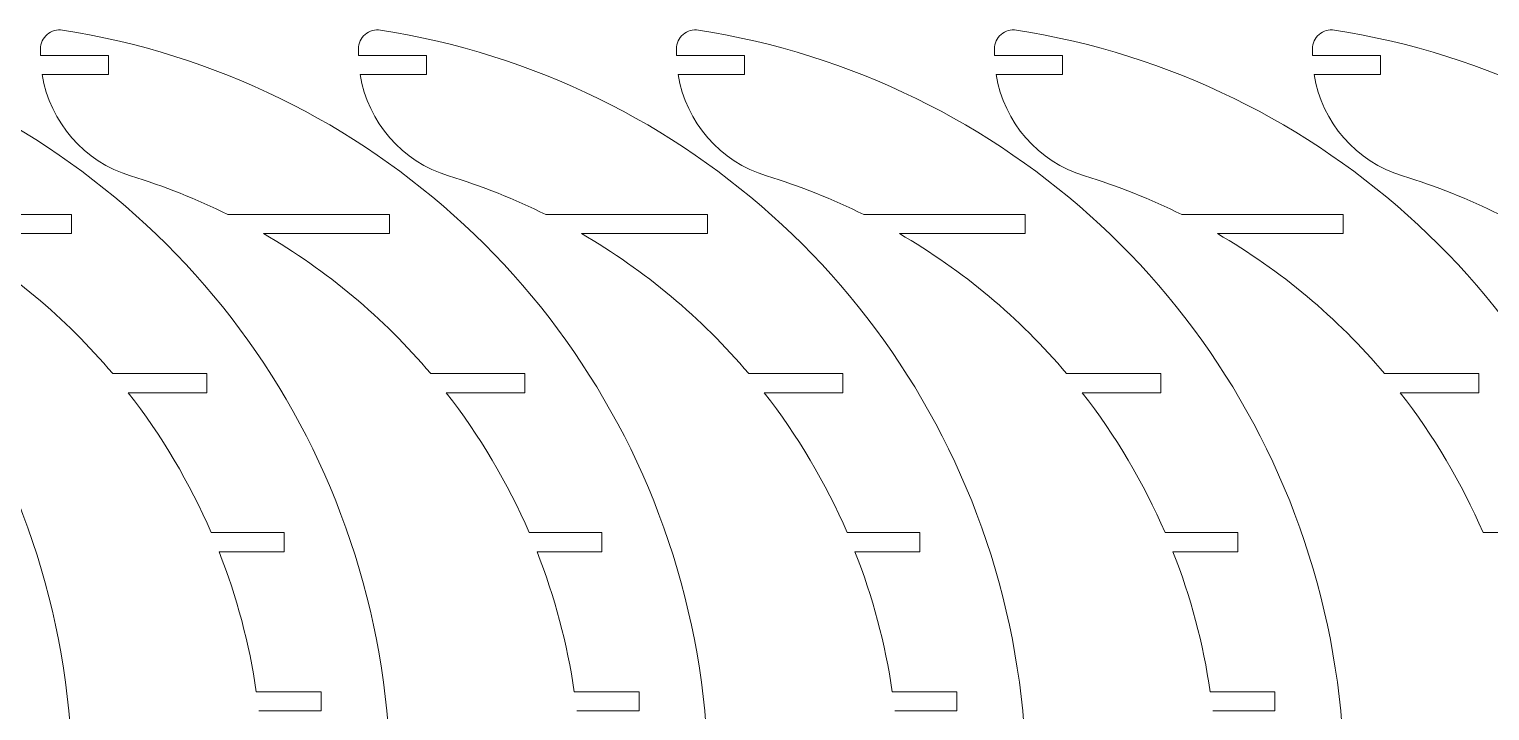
# Model space of a CAD drawing. Header units: millimetres. Extents: x -5830 to -1938, y -580 to 2011.
# Drawn here: x -2377.9 to -2148.2, y 1903.6 to 2010.7 of the extents above; entities that cross this region are included whole.
import ezdxf

# ---------------------------------------------------------------- set-up
doc = ezdxf.new("R2010")
doc.units = ezdxf.units.MM
doc.header["$MEASUREMENT"] = 0
doc.layers.add('layer 1', color=7, linetype='Continuous')

msp = doc.modelspace()

# ---------------------------------------------------------------- linework, layer by layer
at = {"layer": 'layer 1', "lineweight": 9}
for points in [[(-2422.1388, 1793.802), (-2382.1016, 1821.9402), (-2363.1615, 1871.5712), (-2374.2735, 1919.2289), (-2374.2735, 1919.2289), (-2385.3855, 1966.8867), (-2424.3233, 2003.0228), (-2472.6768, 2010.5516)], [(-2422.1388, 1793.802), (-2382.1016, 1821.9402), (-2363.1615, 1871.5712), (-2374.2735, 1919.2289), (-2374.2735, 1919.2289), (-2385.3855, 1966.8867), (-2424.3233, 2003.0228), (-2472.6768, 2010.5516)], [(-2372.1388, 1793.802), (-2332.1016, 1821.9402), (-2313.1615, 1871.5712), (-2324.2735, 1919.2289), (-2324.2735, 1919.2289), (-2335.3855, 1966.8867), (-2374.3233, 2003.0228), (-2422.6767, 2010.5516)], [(-2372.1388, 1793.802), (-2332.1016, 1821.9402), (-2313.1615, 1871.5712), (-2324.2735, 1919.2289), (-2324.2735, 1919.2289), (-2335.3855, 1966.8867), (-2374.3233, 2003.0228), (-2422.6767, 2010.5516)], [(-2372.6773, 2010.5517), (-2373.5431, 2010.6865), (-2374.4246, 2010.4361), (-2375.0902, 2009.8661), (-2375.0902, 2009.8661), (-2375.7557, 2009.2962), (-2376.1388, 2008.4637), (-2376.1388, 2007.5875)], [(-2372.6773, 2010.5517), (-2373.5431, 2010.6865), (-2374.4246, 2010.4361), (-2375.0902, 2009.8661), (-2375.0902, 2009.8661), (-2375.7557, 2009.2962), (-2376.1388, 2008.4637), (-2376.1388, 2007.5875)], [(-2322.1388, 1793.802), (-2282.1016, 1821.9402), (-2263.1615, 1871.5712), (-2274.2735, 1919.2289), (-2274.2735, 1919.2289), (-2285.3855, 1966.8867), (-2324.3233, 2003.0228), (-2372.6767, 2010.5516)], [(-2322.1388, 1793.802), (-2282.1016, 1821.9402), (-2263.1615, 1871.5712), (-2274.2735, 1919.2289), (-2274.2735, 1919.2289), (-2285.3855, 1966.8867), (-2324.3233, 2003.0228), (-2372.6767, 2010.5516)], [(-2322.6773, 2010.5517), (-2323.5431, 2010.6865), (-2324.4246, 2010.4361), (-2325.0902, 2009.8661), (-2325.0902, 2009.8661), (-2325.7557, 2009.2962), (-2326.1388, 2008.4637), (-2326.1388, 2007.5875)], [(-2322.6773, 2010.5517), (-2323.5431, 2010.6865), (-2324.4246, 2010.4361), (-2325.0902, 2009.8661), (-2325.0902, 2009.8661), (-2325.7557, 2009.2962), (-2326.1388, 2008.4637), (-2326.1388, 2007.5875)], [(-2272.1388, 1793.802), (-2232.1016, 1821.9402), (-2213.1615, 1871.5712), (-2224.2735, 1919.2289), (-2224.2735, 1919.2289), (-2235.3855, 1966.8867), (-2274.3233, 2003.0228), (-2322.6767, 2010.5516)], [(-2272.1388, 1793.802), (-2232.1016, 1821.9402), (-2213.1615, 1871.5712), (-2224.2735, 1919.2289), (-2224.2735, 1919.2289), (-2235.3855, 1966.8867), (-2274.3233, 2003.0228), (-2322.6767, 2010.5516)], [(-2272.6773, 2010.5517), (-2273.5431, 2010.6865), (-2274.4246, 2010.4361), (-2275.0902, 2009.8661), (-2275.0902, 2009.8661), (-2275.7557, 2009.2962), (-2276.1388, 2008.4637), (-2276.1388, 2007.5875)], [(-2272.6773, 2010.5517), (-2273.5431, 2010.6865), (-2274.4246, 2010.4361), (-2275.0902, 2009.8661), (-2275.0902, 2009.8661), (-2275.7557, 2009.2962), (-2276.1388, 2008.4637), (-2276.1388, 2007.5875)], [(-2222.1388, 1793.802), (-2182.1016, 1821.9402), (-2163.1615, 1871.5712), (-2174.2735, 1919.2289), (-2174.2735, 1919.2289), (-2185.3855, 1966.8867), (-2224.3233, 2003.0228), (-2272.6767, 2010.5516)], [(-2222.1388, 1793.802), (-2182.1016, 1821.9402), (-2163.1615, 1871.5712), (-2174.2735, 1919.2289), (-2174.2735, 1919.2289), (-2185.3855, 1966.8867), (-2224.3233, 2003.0228), (-2272.6767, 2010.5516)], [(-2222.6773, 2010.5517), (-2223.5431, 2010.6865), (-2224.4246, 2010.4361), (-2225.0902, 2009.8661), (-2225.0902, 2009.8661), (-2225.7557, 2009.2962), (-2226.1388, 2008.4637), (-2226.1388, 2007.5875)], [(-2222.6773, 2010.5517), (-2223.5431, 2010.6865), (-2224.4246, 2010.4361), (-2225.0902, 2009.8661), (-2225.0902, 2009.8661), (-2225.7557, 2009.2962), (-2226.1388, 2008.4637), (-2226.1388, 2007.5875)], [(-2172.1388, 1793.802), (-2132.1016, 1821.9402), (-2113.1615, 1871.5712), (-2124.2735, 1919.2289), (-2124.2735, 1919.2289), (-2135.3855, 1966.8867), (-2174.3233, 2003.0228), (-2222.6767, 2010.5516)], [(-2172.1388, 1793.802), (-2132.1016, 1821.9402), (-2113.1615, 1871.5712), (-2124.2735, 1919.2289), (-2124.2735, 1919.2289), (-2135.3855, 1966.8867), (-2174.3233, 2003.0228), (-2222.6767, 2010.5516)], [(-2172.6773, 2010.5517), (-2173.5431, 2010.6865), (-2174.4246, 2010.4361), (-2175.0902, 2009.8661), (-2175.0902, 2009.8661), (-2175.7557, 2009.2962), (-2176.1388, 2008.4637), (-2176.1388, 2007.5875)], [(-2172.6773, 2010.5517), (-2173.5431, 2010.6865), (-2174.4246, 2010.4361), (-2175.0902, 2009.8661), (-2175.0902, 2009.8661), (-2175.7557, 2009.2962), (-2176.1388, 2008.4637), (-2176.1388, 2007.5875)], [(-2122.1388, 1793.802), (-2082.1016, 1821.9402), (-2063.1615, 1871.5712), (-2074.2735, 1919.2289), (-2074.2735, 1919.2289), (-2085.3855, 1966.8867), (-2124.3233, 2003.0228), (-2172.6767, 2010.5516)], [(-2122.1388, 1793.802), (-2082.1016, 1821.9402), (-2063.1615, 1871.5712), (-2074.2735, 1919.2289), (-2074.2735, 1919.2289), (-2085.3855, 1966.8867), (-2124.3233, 2003.0228), (-2172.6767, 2010.5516)]]:
    msp.add_open_spline(points, degree=3, knots=[0, 0, 0, 0, 0.33333333, 0.33333333, 0.33333333, 0.33333333, 1, 1, 1, 1], dxfattribs=at)
for points in [[(-2376.1388, 2006.7628), (-2376.1388, 2006.7628), (-2376.1388, 2007.5875), (-2376.1388, 2007.5875)], [(-2376.1388, 2006.7628), (-2376.1388, 2006.7628), (-2376.1388, 2007.5875), (-2376.1388, 2007.5875)], [(-2326.1388, 2006.7628), (-2326.1388, 2006.7628), (-2326.1388, 2007.5875), (-2326.1388, 2007.5875)], [(-2326.1388, 2006.7628), (-2326.1388, 2006.7628), (-2326.1388, 2007.5875), (-2326.1388, 2007.5875)], [(-2276.1388, 2006.7628), (-2276.1388, 2006.7628), (-2276.1388, 2007.5875), (-2276.1388, 2007.5875)], [(-2276.1388, 2006.7628), (-2276.1388, 2006.7628), (-2276.1388, 2007.5875), (-2276.1388, 2007.5875)], [(-2226.1388, 2006.7628), (-2226.1388, 2006.7628), (-2226.1388, 2007.5875), (-2226.1388, 2007.5875)], [(-2226.1388, 2006.7628), (-2226.1388, 2006.7628), (-2226.1388, 2007.5875), (-2226.1388, 2007.5875)], [(-2176.1388, 2006.7628), (-2176.1388, 2006.7628), (-2176.1388, 2007.5875), (-2176.1388, 2007.5875)], [(-2176.1388, 2006.7628), (-2176.1388, 2006.7628), (-2176.1388, 2007.5875), (-2176.1388, 2007.5875)], [(-2376.1388, 2006.7628), (-2376.1388, 2006.6924), (-2376.1385, 2006.6221), (-2376.1377, 2006.5517)], [(-2376.1388, 2006.7628), (-2376.1388, 2006.6924), (-2376.1385, 2006.6221), (-2376.1377, 2006.5517)], [(-2365.4541, 2006.5517), (-2365.4541, 2006.5517), (-2376.1377, 2006.5517), (-2376.1377, 2006.5517)], [(-2365.4541, 2006.5517), (-2365.4541, 2006.5517), (-2376.1377, 2006.5517), (-2376.1377, 2006.5517)], [(-2365.4541, 2006.5517), (-2365.4541, 2006.5517), (-2365.4541, 2003.5517), (-2365.4541, 2003.5517)], [(-2365.4541, 2006.5517), (-2365.4541, 2006.5517), (-2365.4541, 2003.5517), (-2365.4541, 2003.5517)], [(-2326.1388, 2006.7628), (-2326.1388, 2006.6924), (-2326.1385, 2006.6221), (-2326.1377, 2006.5517)], [(-2326.1388, 2006.7628), (-2326.1388, 2006.6924), (-2326.1385, 2006.6221), (-2326.1377, 2006.5517)], [(-2315.4541, 2006.5517), (-2315.4541, 2006.5517), (-2326.1377, 2006.5517), (-2326.1377, 2006.5517)], [(-2315.4541, 2006.5517), (-2315.4541, 2006.5517), (-2326.1377, 2006.5517), (-2326.1377, 2006.5517)], [(-2315.4541, 2006.5517), (-2315.4541, 2006.5517), (-2315.4541, 2003.5517), (-2315.4541, 2003.5517)], [(-2315.4541, 2006.5517), (-2315.4541, 2006.5517), (-2315.4541, 2003.5517), (-2315.4541, 2003.5517)], [(-2276.1388, 2006.7628), (-2276.1388, 2006.6924), (-2276.1385, 2006.6221), (-2276.1377, 2006.5517)], [(-2276.1388, 2006.7628), (-2276.1388, 2006.6924), (-2276.1385, 2006.6221), (-2276.1377, 2006.5517)], [(-2265.4541, 2006.5517), (-2265.4541, 2006.5517), (-2276.1377, 2006.5517), (-2276.1377, 2006.5517)], [(-2265.4541, 2006.5517), (-2265.4541, 2006.5517), (-2276.1377, 2006.5517), (-2276.1377, 2006.5517)], [(-2265.4541, 2006.5517), (-2265.4541, 2006.5517), (-2265.4541, 2003.5517), (-2265.4541, 2003.5517)], [(-2265.4541, 2006.5517), (-2265.4541, 2006.5517), (-2265.4541, 2003.5517), (-2265.4541, 2003.5517)], [(-2226.1388, 2006.7628), (-2226.1388, 2006.6924), (-2226.1385, 2006.6221), (-2226.1377, 2006.5517)], [(-2226.1388, 2006.7628), (-2226.1388, 2006.6924), (-2226.1385, 2006.6221), (-2226.1377, 2006.5517)], [(-2215.4541, 2006.5517), (-2215.4541, 2006.5517), (-2226.1377, 2006.5517), (-2226.1377, 2006.5517)], [(-2215.4541, 2006.5517), (-2215.4541, 2006.5517), (-2226.1377, 2006.5517), (-2226.1377, 2006.5517)], [(-2215.4541, 2006.5517), (-2215.4541, 2006.5517), (-2215.4541, 2003.5517), (-2215.4541, 2003.5517)], [(-2215.4541, 2006.5517), (-2215.4541, 2006.5517), (-2215.4541, 2003.5517), (-2215.4541, 2003.5517)], [(-2176.1388, 2006.7628), (-2176.1388, 2006.6924), (-2176.1385, 2006.6221), (-2176.1377, 2006.5517)], [(-2176.1388, 2006.7628), (-2176.1388, 2006.6924), (-2176.1385, 2006.6221), (-2176.1377, 2006.5517)], [(-2165.4541, 2006.5517), (-2165.4541, 2006.5517), (-2176.1377, 2006.5517), (-2176.1377, 2006.5517)], [(-2165.4541, 2006.5517), (-2165.4541, 2006.5517), (-2176.1377, 2006.5517), (-2176.1377, 2006.5517)], [(-2165.4541, 2006.5517), (-2165.4541, 2006.5517), (-2165.4541, 2003.5517), (-2165.4541, 2003.5517)], [(-2165.4541, 2006.5517), (-2165.4541, 2006.5517), (-2165.4541, 2003.5517), (-2165.4541, 2003.5517)], [(-2375.8794, 2003.5517), (-2374.6557, 1996.0288), (-2369.2626, 1989.8554), (-2361.9722, 1987.6324)], [(-2365.4541, 2003.5517), (-2365.4541, 2003.5517), (-2375.8794, 2003.5517), (-2375.8794, 2003.5517)], [(-2375.8794, 2003.5517), (-2374.6557, 1996.0288), (-2369.2626, 1989.8554), (-2361.9722, 1987.6324)], [(-2365.4541, 2003.5517), (-2365.4541, 2003.5517), (-2375.8794, 2003.5517), (-2375.8794, 2003.5517)], [(-2325.8794, 2003.5517), (-2324.6557, 1996.0288), (-2319.2626, 1989.8554), (-2311.9722, 1987.6324)], [(-2315.4541, 2003.5517), (-2315.4541, 2003.5517), (-2325.8794, 2003.5517), (-2325.8794, 2003.5517)], [(-2325.8794, 2003.5517), (-2324.6557, 1996.0288), (-2319.2626, 1989.8554), (-2311.9722, 1987.6324)], [(-2315.4541, 2003.5517), (-2315.4541, 2003.5517), (-2325.8794, 2003.5517), (-2325.8794, 2003.5517)], [(-2275.8794, 2003.5517), (-2274.6557, 1996.0288), (-2269.2626, 1989.8554), (-2261.9722, 1987.6324)], [(-2265.4541, 2003.5517), (-2265.4541, 2003.5517), (-2275.8794, 2003.5517), (-2275.8794, 2003.5517)], [(-2275.8794, 2003.5517), (-2274.6557, 1996.0288), (-2269.2626, 1989.8554), (-2261.9722, 1987.6324)], [(-2265.4541, 2003.5517), (-2265.4541, 2003.5517), (-2275.8794, 2003.5517), (-2275.8794, 2003.5517)], [(-2225.8794, 2003.5517), (-2224.6557, 1996.0288), (-2219.2626, 1989.8554), (-2211.9722, 1987.6324)], [(-2215.4541, 2003.5517), (-2215.4541, 2003.5517), (-2225.8794, 2003.5517), (-2225.8794, 2003.5517)], [(-2225.8794, 2003.5517), (-2224.6557, 1996.0288), (-2219.2626, 1989.8554), (-2211.9722, 1987.6324)], [(-2215.4541, 2003.5517), (-2215.4541, 2003.5517), (-2225.8794, 2003.5517), (-2225.8794, 2003.5517)], [(-2175.8794, 2003.5517), (-2174.6557, 1996.0288), (-2169.2626, 1989.8554), (-2161.9722, 1987.6324)], [(-2165.4541, 2003.5517), (-2165.4541, 2003.5517), (-2175.8794, 2003.5517), (-2175.8794, 2003.5517)], [(-2175.8794, 2003.5517), (-2174.6557, 1996.0288), (-2169.2626, 1989.8554), (-2161.9722, 1987.6324)], [(-2165.4541, 2003.5517), (-2165.4541, 2003.5517), (-2175.8794, 2003.5517), (-2175.8794, 2003.5517)], [(-2346.6757, 1981.5517), (-2351.5988, 1983.9955), (-2356.7149, 1986.0293), (-2361.9722, 1987.6324)], [(-2346.6757, 1981.5517), (-2351.5988, 1983.9955), (-2356.7149, 1986.0293), (-2361.9722, 1987.6324)], [(-2296.6757, 1981.5517), (-2301.5988, 1983.9955), (-2306.7149, 1986.0293), (-2311.9722, 1987.6324)], [(-2296.6757, 1981.5517), (-2301.5988, 1983.9955), (-2306.7149, 1986.0293), (-2311.9722, 1987.6324)], [(-2246.6757, 1981.5517), (-2251.5988, 1983.9955), (-2256.7149, 1986.0293), (-2261.9722, 1987.6324)], [(-2246.6757, 1981.5517), (-2251.5988, 1983.9955), (-2256.7149, 1986.0293), (-2261.9722, 1987.6324)], [(-2196.6757, 1981.5517), (-2201.5988, 1983.9955), (-2206.7149, 1986.0293), (-2211.9722, 1987.6324)], [(-2196.6757, 1981.5517), (-2201.5988, 1983.9955), (-2206.7149, 1986.0293), (-2211.9722, 1987.6324)], [(-2146.6757, 1981.5517), (-2151.5988, 1983.9955), (-2156.7149, 1986.0293), (-2161.9722, 1987.6324)], [(-2146.6757, 1981.5517), (-2151.5988, 1983.9955), (-2156.7149, 1986.0293), (-2161.9722, 1987.6324)], [(-2371.2829, 1981.5517), (-2371.2829, 1981.5517), (-2396.6757, 1981.5517), (-2396.6757, 1981.5517)], [(-2371.2829, 1981.5517), (-2371.2829, 1981.5517), (-2396.6757, 1981.5517), (-2396.6757, 1981.5517)], [(-2371.2829, 1981.5517), (-2371.2829, 1981.5517), (-2371.2829, 1978.5517), (-2371.2829, 1978.5517)], [(-2371.2829, 1981.5517), (-2371.2829, 1981.5517), (-2371.2829, 1978.5517), (-2371.2829, 1978.5517)], [(-2321.2829, 1981.5517), (-2321.2829, 1981.5517), (-2346.6757, 1981.5517), (-2346.6757, 1981.5517)], [(-2321.2829, 1981.5517), (-2321.2829, 1981.5517), (-2346.6757, 1981.5517), (-2346.6757, 1981.5517)], [(-2321.2829, 1981.5517), (-2321.2829, 1981.5517), (-2321.2829, 1978.5517), (-2321.2829, 1978.5517)], [(-2321.2829, 1981.5517), (-2321.2829, 1981.5517), (-2321.2829, 1978.5517), (-2321.2829, 1978.5517)], [(-2271.2829, 1981.5517), (-2271.2829, 1981.5517), (-2296.6757, 1981.5517), (-2296.6757, 1981.5517)], [(-2271.2829, 1981.5517), (-2271.2829, 1981.5517), (-2296.6757, 1981.5517), (-2296.6757, 1981.5517)], [(-2271.2829, 1981.5517), (-2271.2829, 1981.5517), (-2271.2829, 1978.5517), (-2271.2829, 1978.5517)], [(-2271.2829, 1981.5517), (-2271.2829, 1981.5517), (-2271.2829, 1978.5517), (-2271.2829, 1978.5517)], [(-2221.2829, 1981.5517), (-2221.2829, 1981.5517), (-2246.6757, 1981.5517), (-2246.6757, 1981.5517)], [(-2221.2829, 1981.5517), (-2221.2829, 1981.5517), (-2246.6757, 1981.5517), (-2246.6757, 1981.5517)], [(-2221.2829, 1981.5517), (-2221.2829, 1981.5517), (-2221.2829, 1978.5517), (-2221.2829, 1978.5517)], [(-2221.2829, 1981.5517), (-2221.2829, 1981.5517), (-2221.2829, 1978.5517), (-2221.2829, 1978.5517)], [(-2171.2829, 1981.5517), (-2171.2829, 1981.5517), (-2196.6757, 1981.5517), (-2196.6757, 1981.5517)], [(-2171.2829, 1981.5517), (-2171.2829, 1981.5517), (-2196.6757, 1981.5517), (-2196.6757, 1981.5517)], [(-2171.2829, 1981.5517), (-2171.2829, 1981.5517), (-2171.2829, 1978.5517), (-2171.2829, 1978.5517)], [(-2171.2829, 1981.5517), (-2171.2829, 1981.5517), (-2171.2829, 1978.5517), (-2171.2829, 1978.5517)], [(-2364.7809, 1956.5517), (-2372.2168, 1965.3449), (-2381.1156, 1972.7877), (-2391.0849, 1978.5517)], [(-2371.2829, 1978.5517), (-2371.2829, 1978.5517), (-2391.0849, 1978.5517), (-2391.0849, 1978.5517)], [(-2364.7809, 1956.5517), (-2372.2168, 1965.3449), (-2381.1156, 1972.7877), (-2391.0849, 1978.5517)], [(-2371.2829, 1978.5517), (-2371.2829, 1978.5517), (-2391.0849, 1978.5517), (-2391.0849, 1978.5517)], [(-2314.7809, 1956.5517), (-2322.2168, 1965.3449), (-2331.1156, 1972.7877), (-2341.0849, 1978.5517)], [(-2321.2829, 1978.5517), (-2321.2829, 1978.5517), (-2341.0849, 1978.5517), (-2341.0849, 1978.5517)], [(-2314.7809, 1956.5517), (-2322.2168, 1965.3449), (-2331.1156, 1972.7877), (-2341.0849, 1978.5517)], [(-2321.2829, 1978.5517), (-2321.2829, 1978.5517), (-2341.0849, 1978.5517), (-2341.0849, 1978.5517)], [(-2264.7809, 1956.5517), (-2272.2168, 1965.3449), (-2281.1156, 1972.7877), (-2291.0849, 1978.5517)], [(-2271.2829, 1978.5517), (-2271.2829, 1978.5517), (-2291.0849, 1978.5517), (-2291.0849, 1978.5517)], [(-2264.7809, 1956.5517), (-2272.2168, 1965.3449), (-2281.1156, 1972.7877), (-2291.0849, 1978.5517)], [(-2271.2829, 1978.5517), (-2271.2829, 1978.5517), (-2291.0849, 1978.5517), (-2291.0849, 1978.5517)], [(-2214.7809, 1956.5517), (-2222.2168, 1965.3449), (-2231.1156, 1972.7877), (-2241.0849, 1978.5517)], [(-2221.2829, 1978.5517), (-2221.2829, 1978.5517), (-2241.0849, 1978.5517), (-2241.0849, 1978.5517)], [(-2214.7809, 1956.5517), (-2222.2168, 1965.3449), (-2231.1156, 1972.7877), (-2241.0849, 1978.5517)], [(-2221.2829, 1978.5517), (-2221.2829, 1978.5517), (-2241.0849, 1978.5517), (-2241.0849, 1978.5517)], [(-2164.7809, 1956.5517), (-2172.2168, 1965.3449), (-2181.1156, 1972.7877), (-2191.0849, 1978.5517)], [(-2171.2829, 1978.5517), (-2171.2829, 1978.5517), (-2191.0849, 1978.5517), (-2191.0849, 1978.5517)], [(-2164.7809, 1956.5517), (-2172.2168, 1965.3449), (-2181.1156, 1972.7877), (-2191.0849, 1978.5517)], [(-2171.2829, 1978.5517), (-2171.2829, 1978.5517), (-2191.0849, 1978.5517), (-2191.0849, 1978.5517)], [(-2349.9927, 1956.5517), (-2349.9927, 1956.5517), (-2364.7809, 1956.5517), (-2364.7809, 1956.5517)], [(-2349.9927, 1956.5517), (-2349.9927, 1956.5517), (-2364.7809, 1956.5517), (-2364.7809, 1956.5517)], [(-2349.9927, 1956.5517), (-2349.9927, 1956.5517), (-2349.9927, 1953.5517), (-2349.9927, 1953.5517)], [(-2349.9927, 1956.5517), (-2349.9927, 1956.5517), (-2349.9927, 1953.5517), (-2349.9927, 1953.5517)], [(-2299.9927, 1956.5517), (-2299.9927, 1956.5517), (-2314.7809, 1956.5517), (-2314.7809, 1956.5517)], [(-2299.9927, 1956.5517), (-2299.9927, 1956.5517), (-2314.7809, 1956.5517), (-2314.7809, 1956.5517)], [(-2299.9927, 1956.5517), (-2299.9927, 1956.5517), (-2299.9927, 1953.5517), (-2299.9927, 1953.5517)], [(-2299.9927, 1956.5517), (-2299.9927, 1956.5517), (-2299.9927, 1953.5517), (-2299.9927, 1953.5517)], [(-2249.9927, 1956.5517), (-2249.9927, 1956.5517), (-2264.7809, 1956.5517), (-2264.7809, 1956.5517)], [(-2249.9927, 1956.5517), (-2249.9927, 1956.5517), (-2264.7809, 1956.5517), (-2264.7809, 1956.5517)], [(-2249.9927, 1956.5517), (-2249.9927, 1956.5517), (-2249.9927, 1953.5517), (-2249.9927, 1953.5517)], [(-2249.9927, 1956.5517), (-2249.9927, 1956.5517), (-2249.9927, 1953.5517), (-2249.9927, 1953.5517)], [(-2199.9927, 1956.5517), (-2199.9927, 1956.5517), (-2214.7809, 1956.5517), (-2214.7809, 1956.5517)], [(-2199.9927, 1956.5517), (-2199.9927, 1956.5517), (-2214.7809, 1956.5517), (-2214.7809, 1956.5517)], [(-2199.9927, 1956.5517), (-2199.9927, 1956.5517), (-2199.9927, 1953.5517), (-2199.9927, 1953.5517)], [(-2199.9927, 1956.5517), (-2199.9927, 1956.5517), (-2199.9927, 1953.5517), (-2199.9927, 1953.5517)], [(-2149.9927, 1956.5517), (-2149.9927, 1956.5517), (-2164.7809, 1956.5517), (-2164.7809, 1956.5517)], [(-2149.9927, 1956.5517), (-2149.9927, 1956.5517), (-2164.7809, 1956.5517), (-2164.7809, 1956.5517)], [(-2149.9927, 1956.5517), (-2149.9927, 1956.5517), (-2149.9927, 1953.5517), (-2149.9927, 1953.5517)], [(-2149.9927, 1956.5517), (-2149.9927, 1956.5517), (-2149.9927, 1953.5517), (-2149.9927, 1953.5517)], [(-2349.3015, 1931.5517), (-2352.6887, 1939.413), (-2357.0714, 1946.8068), (-2362.3419, 1953.5517)], [(-2349.9927, 1953.5517), (-2349.9927, 1953.5517), (-2362.3419, 1953.5517), (-2362.3419, 1953.5517)], [(-2349.3015, 1931.5517), (-2352.6887, 1939.413), (-2357.0714, 1946.8068), (-2362.3419, 1953.5517)], [(-2349.9927, 1953.5517), (-2349.9927, 1953.5517), (-2362.3419, 1953.5517), (-2362.3419, 1953.5517)], [(-2299.3015, 1931.5517), (-2302.6887, 1939.413), (-2307.0714, 1946.8068), (-2312.3419, 1953.5517)], [(-2299.9927, 1953.5517), (-2299.9927, 1953.5517), (-2312.3419, 1953.5517), (-2312.3419, 1953.5517)], [(-2299.3015, 1931.5517), (-2302.6887, 1939.413), (-2307.0714, 1946.8068), (-2312.3419, 1953.5517)], [(-2299.9927, 1953.5517), (-2299.9927, 1953.5517), (-2312.3419, 1953.5517), (-2312.3419, 1953.5517)], [(-2249.3015, 1931.5517), (-2252.6887, 1939.413), (-2257.0714, 1946.8068), (-2262.3419, 1953.5517)], [(-2249.9927, 1953.5517), (-2249.9927, 1953.5517), (-2262.3419, 1953.5517), (-2262.3419, 1953.5517)], [(-2249.3015, 1931.5517), (-2252.6887, 1939.413), (-2257.0714, 1946.8068), (-2262.3419, 1953.5517)], [(-2249.9927, 1953.5517), (-2249.9927, 1953.5517), (-2262.3419, 1953.5517), (-2262.3419, 1953.5517)], [(-2199.3015, 1931.5517), (-2202.6887, 1939.413), (-2207.0714, 1946.8068), (-2212.3419, 1953.5517)], [(-2199.9927, 1953.5517), (-2199.9927, 1953.5517), (-2212.3419, 1953.5517), (-2212.3419, 1953.5517)], [(-2199.3015, 1931.5517), (-2202.6887, 1939.413), (-2207.0714, 1946.8068), (-2212.3419, 1953.5517)], [(-2199.9927, 1953.5517), (-2199.9927, 1953.5517), (-2212.3419, 1953.5517), (-2212.3419, 1953.5517)], [(-2149.3015, 1931.5517), (-2152.6887, 1939.413), (-2157.0714, 1946.8068), (-2162.3419, 1953.5517)], [(-2149.9927, 1953.5517), (-2149.9927, 1953.5517), (-2162.3419, 1953.5517), (-2162.3419, 1953.5517)], [(-2149.3015, 1931.5517), (-2152.6887, 1939.413), (-2157.0714, 1946.8068), (-2162.3419, 1953.5517)], [(-2149.9927, 1953.5517), (-2149.9927, 1953.5517), (-2162.3419, 1953.5517), (-2162.3419, 1953.5517)], [(-2337.8511, 1931.5517), (-2337.8511, 1931.5517), (-2349.3015, 1931.5517), (-2349.3015, 1931.5517)], [(-2337.8511, 1931.5517), (-2337.8511, 1931.5517), (-2349.3015, 1931.5517), (-2349.3015, 1931.5517)], [(-2337.8511, 1931.5517), (-2337.8511, 1931.5517), (-2337.8511, 1928.5517), (-2337.8511, 1928.5517)], [(-2337.8511, 1931.5517), (-2337.8511, 1931.5517), (-2337.8511, 1928.5517), (-2337.8511, 1928.5517)], [(-2287.8511, 1931.5517), (-2287.8511, 1931.5517), (-2299.3015, 1931.5517), (-2299.3015, 1931.5517)], [(-2287.8511, 1931.5517), (-2287.8511, 1931.5517), (-2299.3015, 1931.5517), (-2299.3015, 1931.5517)], [(-2287.8511, 1931.5517), (-2287.8511, 1931.5517), (-2287.8511, 1928.5517), (-2287.8511, 1928.5517)], [(-2287.8511, 1931.5517), (-2287.8511, 1931.5517), (-2287.8511, 1928.5517), (-2287.8511, 1928.5517)], [(-2237.8511, 1931.5517), (-2237.8511, 1931.5517), (-2249.3015, 1931.5517), (-2249.3015, 1931.5517)], [(-2237.8511, 1931.5517), (-2237.8511, 1931.5517), (-2249.3015, 1931.5517), (-2249.3015, 1931.5517)], [(-2237.8511, 1931.5517), (-2237.8511, 1931.5517), (-2237.8511, 1928.5517), (-2237.8511, 1928.5517)], [(-2237.8511, 1931.5517), (-2237.8511, 1931.5517), (-2237.8511, 1928.5517), (-2237.8511, 1928.5517)], [(-2187.8511, 1931.5517), (-2187.8511, 1931.5517), (-2199.3015, 1931.5517), (-2199.3015, 1931.5517)], [(-2187.8511, 1931.5517), (-2187.8511, 1931.5517), (-2199.3015, 1931.5517), (-2199.3015, 1931.5517)], [(-2187.8511, 1931.5517), (-2187.8511, 1931.5517), (-2187.8511, 1928.5517), (-2187.8511, 1928.5517)], [(-2187.8511, 1931.5517), (-2187.8511, 1931.5517), (-2187.8511, 1928.5517), (-2187.8511, 1928.5517)], [(-2137.8511, 1931.5517), (-2137.8511, 1931.5517), (-2149.3015, 1931.5517), (-2149.3015, 1931.5517)], [(-2137.8511, 1931.5517), (-2137.8511, 1931.5517), (-2149.3015, 1931.5517), (-2149.3015, 1931.5517)], [(-2342.2062, 1906.5517), (-2343.3156, 1914.0842), (-2345.2817, 1921.4654), (-2348.0661, 1928.5517)], [(-2337.8511, 1928.5517), (-2337.8511, 1928.5517), (-2348.0661, 1928.5517), (-2348.0661, 1928.5517)], [(-2342.2062, 1906.5517), (-2343.3156, 1914.0842), (-2345.2817, 1921.4654), (-2348.0661, 1928.5517)], [(-2337.8511, 1928.5517), (-2337.8511, 1928.5517), (-2348.0661, 1928.5517), (-2348.0661, 1928.5517)], [(-2292.2062, 1906.5517), (-2293.3156, 1914.0842), (-2295.2817, 1921.4654), (-2298.0661, 1928.5517)], [(-2287.8511, 1928.5517), (-2287.8511, 1928.5517), (-2298.0661, 1928.5517), (-2298.0661, 1928.5517)], [(-2292.2062, 1906.5517), (-2293.3156, 1914.0842), (-2295.2817, 1921.4654), (-2298.0661, 1928.5517)], [(-2287.8511, 1928.5517), (-2287.8511, 1928.5517), (-2298.0661, 1928.5517), (-2298.0661, 1928.5517)], [(-2242.2062, 1906.5517), (-2243.3156, 1914.0842), (-2245.2817, 1921.4654), (-2248.0661, 1928.5517)], [(-2237.8511, 1928.5517), (-2237.8511, 1928.5517), (-2248.0661, 1928.5517), (-2248.0661, 1928.5517)], [(-2242.2062, 1906.5517), (-2243.3156, 1914.0842), (-2245.2817, 1921.4654), (-2248.0661, 1928.5517)], [(-2237.8511, 1928.5517), (-2237.8511, 1928.5517), (-2248.0661, 1928.5517), (-2248.0661, 1928.5517)], [(-2192.2062, 1906.5517), (-2193.3156, 1914.0842), (-2195.2817, 1921.4654), (-2198.0661, 1928.5517)], [(-2187.8511, 1928.5517), (-2187.8511, 1928.5517), (-2198.0661, 1928.5517), (-2198.0661, 1928.5517)], [(-2192.2062, 1906.5517), (-2193.3156, 1914.0842), (-2195.2817, 1921.4654), (-2198.0661, 1928.5517)], [(-2187.8511, 1928.5517), (-2187.8511, 1928.5517), (-2198.0661, 1928.5517), (-2198.0661, 1928.5517)], [(-2332.0268, 1906.5517), (-2332.0268, 1906.5517), (-2342.2062, 1906.5517), (-2342.2062, 1906.5517)], [(-2332.0268, 1906.5517), (-2332.0268, 1906.5517), (-2342.2062, 1906.5517), (-2342.2062, 1906.5517)], [(-2332.0268, 1906.5517), (-2332.0268, 1906.5517), (-2332.0268, 1903.5517), (-2332.0268, 1903.5517)], [(-2332.0268, 1906.5517), (-2332.0268, 1906.5517), (-2332.0268, 1903.5517), (-2332.0268, 1903.5517)], [(-2282.0268, 1906.5517), (-2282.0268, 1906.5517), (-2292.2062, 1906.5517), (-2292.2062, 1906.5517)], [(-2282.0268, 1906.5517), (-2282.0268, 1906.5517), (-2292.2062, 1906.5517), (-2292.2062, 1906.5517)], [(-2282.0268, 1906.5517), (-2282.0268, 1906.5517), (-2282.0268, 1903.5517), (-2282.0268, 1903.5517)], [(-2282.0268, 1906.5517), (-2282.0268, 1906.5517), (-2282.0268, 1903.5517), (-2282.0268, 1903.5517)], [(-2232.0268, 1906.5517), (-2232.0268, 1906.5517), (-2242.2062, 1906.5517), (-2242.2062, 1906.5517)], [(-2232.0268, 1906.5517), (-2232.0268, 1906.5517), (-2242.2062, 1906.5517), (-2242.2062, 1906.5517)], [(-2232.0268, 1906.5517), (-2232.0268, 1906.5517), (-2232.0268, 1903.5517), (-2232.0268, 1903.5517)], [(-2232.0268, 1906.5517), (-2232.0268, 1906.5517), (-2232.0268, 1903.5517), (-2232.0268, 1903.5517)], [(-2182.0268, 1906.5517), (-2182.0268, 1906.5517), (-2192.2062, 1906.5517), (-2192.2062, 1906.5517)], [(-2182.0268, 1906.5517), (-2182.0268, 1906.5517), (-2192.2062, 1906.5517), (-2192.2062, 1906.5517)], [(-2182.0268, 1906.5517), (-2182.0268, 1906.5517), (-2182.0268, 1903.5517), (-2182.0268, 1903.5517)], [(-2182.0268, 1906.5517), (-2182.0268, 1906.5517), (-2182.0268, 1903.5517), (-2182.0268, 1903.5517)], [(-2332.0268, 1903.5517), (-2332.0268, 1903.5517), (-2341.8106, 1903.5517), (-2341.8106, 1903.5517)], [(-2332.0268, 1903.5517), (-2332.0268, 1903.5517), (-2341.8106, 1903.5517), (-2341.8106, 1903.5517)], [(-2282.0268, 1903.5517), (-2282.0268, 1903.5517), (-2291.8106, 1903.5517), (-2291.8106, 1903.5517)], [(-2282.0268, 1903.5517), (-2282.0268, 1903.5517), (-2291.8106, 1903.5517), (-2291.8106, 1903.5517)], [(-2232.0268, 1903.5517), (-2232.0268, 1903.5517), (-2241.8106, 1903.5517), (-2241.8106, 1903.5517)], [(-2232.0268, 1903.5517), (-2232.0268, 1903.5517), (-2241.8106, 1903.5517), (-2241.8106, 1903.5517)], [(-2182.0268, 1903.5517), (-2182.0268, 1903.5517), (-2191.8106, 1903.5517), (-2191.8106, 1903.5517)], [(-2182.0268, 1903.5517), (-2182.0268, 1903.5517), (-2191.8106, 1903.5517), (-2191.8106, 1903.5517)]]:
    msp.add_open_spline(points, degree=3, dxfattribs=at)

doc.saveas('drawing.dxf')
